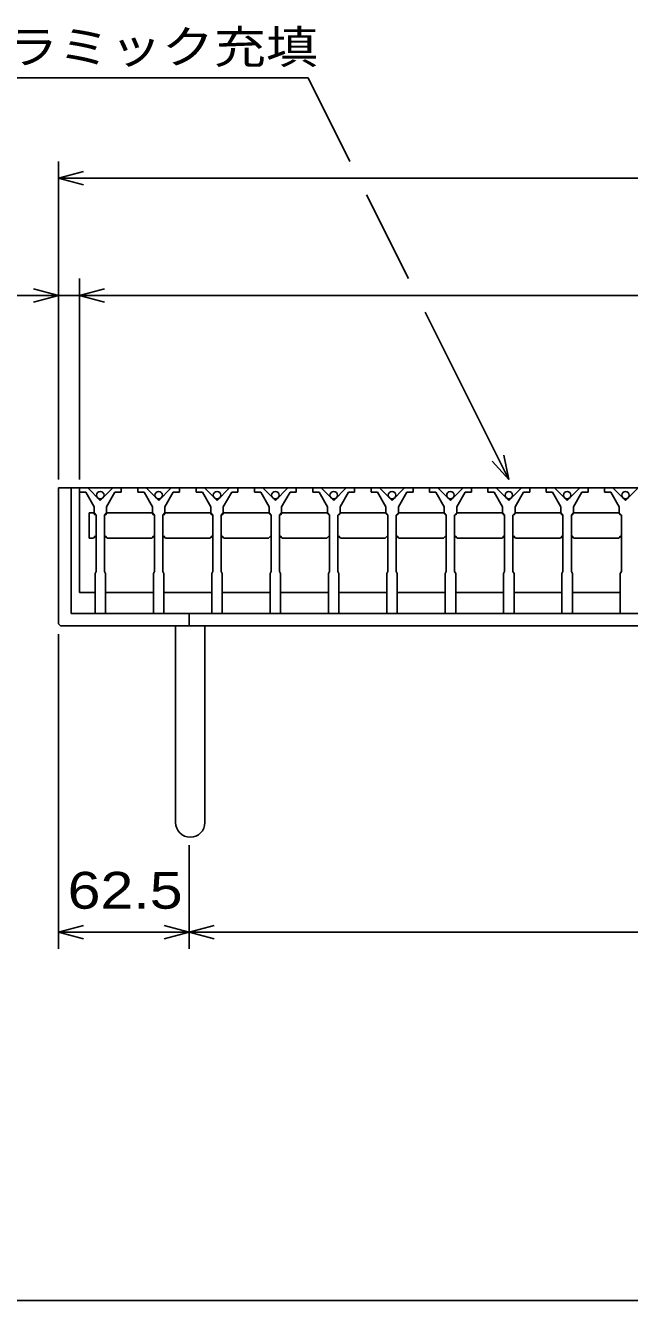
# Model space of a CAD drawing. Units: millimetres, scale not verified. Extents: x -4763 to 1379, y -3371 to 847.
# Drawn here: x -1071 to -782, y -913 to -303 of the extents above; entities that cross this region are included whole.
import ezdxf
from ezdxf.enums import TextEntityAlignment as Align

# ---------------------------------------------------------------- set-up
doc = ezdxf.new("R2010")
doc.units = ezdxf.units.MM
doc.header["$LTSCALE"] = 8
for name, color, linetype, lineweight in [('0_2', 150, 'Continuous', 25), ('16', 3, 'Continuous', 25), ('19', 6, 'Continuous', 25), ('22', 2, 'Continuous', 25)]:
    doc.layers.add(name, color=color, linetype=linetype, lineweight=lineweight)
doc.styles.add('ベクトル', font='')
doc.styles.get('ベクトル').set_extended_font_data('ベクトル')

msp = doc.modelspace()

# ---------------------------------------------------------------- linework, layer by layer
at = {"layer": '0_2'}
msp.add_line((1379.2, -912.8), (-1388.8, -912.8), dxfattribs=at)
at = {"layer": '16'}
for p, q in [((-1044.9, -524.3), (-1044.9, -526.3)), ((-1040.9, -524.3), (-1044.9, -524.3)), ((-1044.9, -524.3), (-439.9, -524.3)), ((-1044.9, -524.3), (-1044.9, -574.3)), ((-1044.9, -526.3), (-1041.9, -526.3)), ((-1041.9, -526.3), (-1037.9, -533.3)), ((-1034.9, -530.3), (-1040.9, -524.3)), ((-1028.9, -524.3), (-1034.9, -530.3)), ((-1031.9, -533.3), (-1027.9, -526.3)), ((-1024.9, -524.3), (-1028.9, -524.3)), ((-1027.9, -526.3), (-1024.9, -526.3)), ((-1024.9, -526.3), (-1024.9, -524.3)), ((-1017, -524.3), (-1017, -526.3)), ((-1013, -524.3), (-1017, -524.3)), ((-1017, -526.3), (-1014, -526.3)), ((-1014, -526.3), (-1010, -533.3)), ((-1007, -530.3), (-1013, -524.3)), ((-1001, -524.3), (-1007, -530.3)), ((-1004, -533.3), (-1000, -526.3)), ((-997, -524.3), (-1001, -524.3)), ((-1000, -526.3), (-997, -526.3)), ((-997, -526.3), (-997, -524.3)), ((-989.1, -524.3), (-989.1, -526.3)), ((-985.1, -524.3), (-989.1, -524.3)), ((-989.1, -526.3), (-986.1, -526.3)), ((-986.1, -526.3), (-982.1, -533.3)), ((-979.1, -530.3), (-985.1, -524.3)), ((-973.1, -524.3), (-979.1, -530.3)), ((-976.1, -533.3), (-972.1, -526.3)), ((-969.1, -524.3), (-973.1, -524.3)), ((-972.1, -526.3), (-969.1, -526.3)), ((-969.1, -526.3), (-969.1, -524.3)), ((-961.2, -524.3), (-961.2, -526.3)), ((-957.2, -524.3), (-961.2, -524.3)), ((-961.2, -526.3), (-958.2, -526.3)), ((-958.2, -526.3), (-954.2, -533.3)), ((-951.2, -530.3), (-957.2, -524.3)), ((-945.2, -524.3), (-951.2, -530.3)), ((-948.2, -533.3), (-944.2, -526.3)), ((-941.2, -524.3), (-945.2, -524.3)), ((-944.2, -526.3), (-941.2, -526.3)), ((-941.2, -526.3), (-941.2, -524.3)), ((-933.3, -524.3), (-933.3, -526.3)), ((-929.3, -524.3), (-933.3, -524.3)), ((-933.3, -526.3), (-930.3, -526.3)), ((-930.3, -526.3), (-926.3, -533.3)), ((-923.3, -530.3), (-929.3, -524.3)), ((-917.3, -524.3), (-923.3, -530.3)), ((-920.3, -533.3), (-916.3, -526.3)), ((-913.3, -524.3), (-917.3, -524.3)), ((-916.3, -526.3), (-913.3, -526.3)), ((-913.3, -526.3), (-913.3, -524.3)), ((-905.4, -524.3), (-905.4, -526.3)), ((-901.4, -524.3), (-905.4, -524.3)), ((-905.4, -526.3), (-902.4, -526.3)), ((-902.4, -526.3), (-898.4, -533.3)), ((-895.4, -530.3), (-901.4, -524.3)), ((-889.4, -524.3), (-895.4, -530.3)), ((-892.4, -533.3), (-888.4, -526.3)), ((-885.4, -524.3), (-889.4, -524.3)), ((-888.4, -526.3), (-885.4, -526.3)), ((-885.4, -526.3), (-885.4, -524.3)), ((-877.5, -524.3), (-877.5, -526.3)), ((-873.5, -524.3), (-877.5, -524.3)), ((-877.5, -526.3), (-874.5, -526.3)), ((-874.5, -526.3), (-870.5, -533.3)), ((-867.5, -530.3), (-873.5, -524.3)), ((-861.5, -524.3), (-867.5, -530.3)), ((-864.5, -533.3), (-860.5, -526.3)), ((-857.5, -524.3), (-861.5, -524.3)), ((-860.5, -526.3), (-857.5, -526.3)), ((-857.5, -526.3), (-857.5, -524.3)), ((-849.6, -524.3), (-849.6, -526.3)), ((-845.6, -524.3), (-849.6, -524.3)), ((-849.6, -526.3), (-846.6, -526.3)), ((-846.6, -526.3), (-842.6, -533.3)), ((-839.6, -530.3), (-845.6, -524.3)), ((-833.6, -524.3), (-839.6, -530.3)), ((-836.6, -533.3), (-832.6, -526.3)), ((-829.6, -524.3), (-833.6, -524.3)), ((-832.6, -526.3), (-829.6, -526.3)), ((-829.6, -526.3), (-829.6, -524.3)), ((-821.7, -524.3), (-821.7, -526.3)), ((-817.7, -524.3), (-821.7, -524.3)), ((-821.7, -526.3), (-818.7, -526.3)), ((-818.7, -526.3), (-814.7, -533.3)), ((-811.7, -530.3), (-817.7, -524.3)), ((-805.7, -524.3), (-811.7, -530.3)), ((-808.7, -533.3), (-804.7, -526.3)), ((-801.7, -524.3), (-805.7, -524.3)), ((-804.7, -526.3), (-801.7, -526.3)), ((-801.7, -526.3), (-801.7, -524.3)), ((-793.8, -524.3), (-793.8, -526.3)), ((-789.8, -524.3), (-793.8, -524.3)), ((-793.8, -526.3), (-790.8, -526.3)), ((-790.8, -526.3), (-786.8, -533.3)), ((-783.8, -530.3), (-789.8, -524.3)), ((-777.8, -524.3), (-783.8, -530.3)), ((-1038.15, -536.3), (-1040.15, -536.3)), ((-1040.15, -536.3), (-1040.15, -548.3)), ((-1037.15, -537.3), (-1038.15, -536.3)), ((-1037.9, -533.3), (-1037.9, -536.3)), ((-1037.9, -536.3), (-1036.9, -537.3)), ((-1032.9, -537.3), (-1031.9, -536.3)), ((-1032.65, -537.3), (-1031.65, -536.3)), ((-1031.9, -536.3), (-1031.9, -533.3)), ((-1031.65, -536.3), (-1010.25, -536.3)), ((-1010.25, -536.3), (-1009.25, -537.3)), ((-1010, -533.3), (-1010, -536.3)), ((-1010, -536.3), (-1009, -537.3)), ((-1005, -537.3), (-1004, -536.3)), ((-1004.75, -537.3), (-1003.75, -536.3)), ((-1004, -536.3), (-1004, -533.3)), ((-1003.75, -536.3), (-982.35, -536.3)), ((-982.35, -536.3), (-981.35, -537.3)), ((-982.1, -533.3), (-982.1, -536.3)), ((-982.1, -536.3), (-981.1, -537.3)), ((-977.1, -537.3), (-976.1, -536.3)), ((-976.85, -537.3), (-975.85, -536.3)), ((-976.1, -536.3), (-976.1, -533.3)), ((-975.85, -536.3), (-954.45, -536.3)), ((-954.45, -536.3), (-953.45, -537.3)), ((-954.2, -533.3), (-954.2, -536.3)), ((-954.2, -536.3), (-953.2, -537.3)), ((-949.2, -537.3), (-948.2, -536.3)), ((-948.95, -537.3), (-947.95, -536.3)), ((-948.2, -536.3), (-948.2, -533.3)), ((-947.95, -536.3), (-926.55, -536.3)), ((-926.55, -536.3), (-925.55, -537.3)), ((-926.3, -533.3), (-926.3, -536.3)), ((-926.3, -536.3), (-925.3, -537.3)), ((-921.3, -537.3), (-920.3, -536.3)), ((-921.05, -537.3), (-920.05, -536.3)), ((-920.3, -536.3), (-920.3, -533.3)), ((-920.05, -536.3), (-898.65, -536.3)), ((-898.65, -536.3), (-897.65, -537.3)), ((-898.4, -533.3), (-898.4, -536.3)), ((-898.4, -536.3), (-897.4, -537.3)), ((-893.4, -537.3), (-892.4, -536.3)), ((-893.15, -537.3), (-892.15, -536.3)), ((-892.4, -536.3), (-892.4, -533.3)), ((-892.15, -536.3), (-870.75, -536.3)), ((-870.75, -536.3), (-869.75, -537.3)), ((-870.5, -533.3), (-870.5, -536.3)), ((-870.5, -536.3), (-869.5, -537.3)), ((-865.5, -537.3), (-864.5, -536.3)), ((-865.25, -537.3), (-864.25, -536.3)), ((-864.5, -536.3), (-864.5, -533.3)), ((-864.25, -536.3), (-842.85, -536.3)), ((-842.85, -536.3), (-841.85, -537.3)), ((-842.6, -533.3), (-842.6, -536.3)), ((-842.6, -536.3), (-841.6, -537.3)), ((-837.6, -537.3), (-836.6, -536.3)), ((-837.35, -537.3), (-836.35, -536.3)), ((-836.6, -536.3), (-836.6, -533.3)), ((-836.35, -536.3), (-814.95, -536.3)), ((-814.95, -536.3), (-813.95, -537.3)), ((-814.7, -533.3), (-814.7, -536.3)), ((-814.7, -536.3), (-813.7, -537.3)), ((-809.7, -537.3), (-808.7, -536.3)), ((-809.45, -537.3), (-808.45, -536.3)), ((-808.7, -536.3), (-808.7, -533.3)), ((-808.45, -536.3), (-787.05, -536.3)), ((-787.05, -536.3), (-786.05, -537.3)), ((-786.8, -533.3), (-786.8, -536.3)), ((-786.8, -536.3), (-785.8, -537.3)), ((-1036.9, -537.3), (-1036.9, -564.3)), ((-1032.9, -564.3), (-1032.9, -537.3)), ((-1009, -537.3), (-1009, -564.3)), ((-1005, -564.3), (-1005, -537.3)), ((-981.1, -537.3), (-981.1, -564.3)), ((-977.1, -564.3), (-977.1, -537.3)), ((-953.2, -537.3), (-953.2, -564.3)), ((-949.2, -564.3), (-949.2, -537.3)), ((-925.3, -537.3), (-925.3, -564.3)), ((-921.3, -564.3), (-921.3, -537.3)), ((-897.4, -537.3), (-897.4, -564.3)), ((-893.4, -564.3), (-893.4, -537.3)), ((-869.5, -537.3), (-869.5, -564.3)), ((-865.5, -564.3), (-865.5, -537.3)), ((-841.6, -537.3), (-841.6, -564.3)), ((-837.6, -564.3), (-837.6, -537.3)), ((-813.7, -537.3), (-813.7, -564.3)), ((-809.7, -564.3), (-809.7, -537.3)), ((-785.8, -537.3), (-785.8, -564.3)), ((-1040.15, -548.3), (-1038.15, -548.3)), ((-1038.15, -548.3), (-1037.15, -547.3)), ((-1031.65, -548.3), (-1032.65, -547.3)), ((-1010.25, -548.3), (-1031.65, -548.3)), ((-1009.25, -547.3), (-1010.25, -548.3)), ((-1003.75, -548.3), (-1004.75, -547.3)), ((-982.35, -548.3), (-1003.75, -548.3)), ((-981.35, -547.3), (-982.35, -548.3)), ((-975.85, -548.3), (-976.85, -547.3)), ((-954.45, -548.3), (-975.85, -548.3)), ((-953.45, -547.3), (-954.45, -548.3)), ((-947.95, -548.3), (-948.95, -547.3)), ((-926.55, -548.3), (-947.95, -548.3)), ((-925.55, -547.3), (-926.55, -548.3)), ((-920.05, -548.3), (-921.05, -547.3)), ((-898.65, -548.3), (-920.05, -548.3)), ((-897.65, -547.3), (-898.65, -548.3)), ((-892.15, -548.3), (-893.15, -547.3)), ((-870.75, -548.3), (-892.15, -548.3)), ((-869.75, -547.3), (-870.75, -548.3)), ((-864.25, -548.3), (-865.25, -547.3)), ((-842.85, -548.3), (-864.25, -548.3)), ((-841.85, -547.3), (-842.85, -548.3)), ((-836.35, -548.3), (-837.35, -547.3)), ((-814.95, -548.3), (-836.35, -548.3)), ((-813.95, -547.3), (-814.95, -548.3)), ((-808.45, -548.3), (-809.45, -547.3)), ((-787.05, -548.3), (-808.45, -548.3)), ((-786.05, -547.3), (-787.05, -548.3)), ((-1036.9, -564.3), (-1037.4, -565.3)), ((-1037.4, -565.3), (-1037.4, -584.3)), ((-1032.4, -565.3), (-1032.9, -564.3)), ((-1032.4, -584.3), (-1032.4, -565.3)), ((-1009, -564.3), (-1009.5, -565.3)), ((-1009.5, -565.3), (-1009.5, -584.3)), ((-1004.5, -565.3), (-1005, -564.3)), ((-1004.5, -584.3), (-1004.5, -565.3)), ((-981.1, -564.3), (-981.6, -565.3)), ((-981.6, -565.3), (-981.6, -584.3)), ((-976.6, -565.3), (-977.1, -564.3)), ((-976.6, -584.3), (-976.6, -565.3)), ((-953.2, -564.3), (-953.7, -565.3)), ((-953.7, -565.3), (-953.7, -584.3)), ((-948.7, -565.3), (-949.2, -564.3)), ((-948.7, -584.3), (-948.7, -565.3)), ((-925.3, -564.3), (-925.8, -565.3)), ((-925.8, -565.3), (-925.8, -584.3)), ((-920.8, -565.3), (-921.3, -564.3)), ((-920.8, -584.3), (-920.8, -565.3)), ((-897.4, -564.3), (-897.9, -565.3)), ((-897.9, -565.3), (-897.9, -584.3)), ((-892.9, -565.3), (-893.4, -564.3)), ((-892.9, -584.3), (-892.9, -565.3)), ((-869.5, -564.3), (-870, -565.3)), ((-870, -565.3), (-870, -584.3)), ((-865, -565.3), (-865.5, -564.3)), ((-865, -584.3), (-865, -565.3)), ((-841.6, -564.3), (-842.1, -565.3)), ((-842.1, -565.3), (-842.1, -584.3)), ((-837.1, -565.3), (-837.6, -564.3)), ((-837.1, -584.3), (-837.1, -565.3)), ((-813.7, -564.3), (-814.2, -565.3)), ((-814.2, -565.3), (-814.2, -584.3)), ((-809.2, -565.3), (-809.7, -564.3)), ((-809.2, -584.3), (-809.2, -565.3)), ((-785.8, -564.3), (-786.3, -565.3)), ((-786.3, -565.3), (-786.3, -584.3)), ((-1044.9, -574.3), (-1037.4, -574.3)), ((-1032.4, -574.3), (-1009.5, -574.3)), ((-1004.5, -574.3), (-981.6, -574.3)), ((-976.6, -574.3), (-953.7, -574.3)), ((-948.7, -574.3), (-925.8, -574.3)), ((-920.8, -574.3), (-897.9, -574.3)), ((-892.9, -574.3), (-870, -574.3)), ((-865, -574.3), (-842.1, -574.3)), ((-837.1, -574.3), (-814.2, -574.3)), ((-809.2, -574.3), (-786.3, -574.3)), ((-1037.4, -584.3), (-1032.4, -584.3)), ((-1009.5, -584.3), (-1004.5, -584.3)), ((-981.6, -584.3), (-976.6, -584.3)), ((-953.7, -584.3), (-948.7, -584.3)), ((-925.8, -584.3), (-920.8, -584.3)), ((-897.9, -584.3), (-892.9, -584.3)), ((-870, -584.3), (-865, -584.3)), ((-842.1, -584.3), (-837.1, -584.3)), ((-814.2, -584.3), (-809.2, -584.3)), ((-786.3, -584.3), (-781.3, -584.3))]:
    msp.add_line(p, q, dxfattribs=at)
for centre in [(-1034.9, -527.8), (-1007, -527.8), (-979.1, -527.8), (-951.2, -527.8), (-923.3, -527.8), (-895.4, -527.8), (-867.5, -527.8), (-839.6, -527.8), (-811.7, -527.8), (-783.8, -527.8)]:
    msp.add_circle(centre, 1.8, dxfattribs=at)
at = {"layer": '19'}
for p, q in [((-1044.9, -524.3), (-1054.9, -524.3)), ((-1054.9, -524.3), (-1054.9, -589.3)), ((-1048.9, -584.3), (-1048.9, -524.3)), ((-435.9, -584.3), (-1048.9, -584.3)), ((-992.4, -590.3), (-992.4, -584.3)), ((-1054.9, -589.3), (-1053.9, -590.3)), ((-1053.9, -590.3), (-430.9, -590.3)), ((-998.9, -590.3), (-998.9, -684.3)), ((-984.9, -684.3), (-984.9, -590.3))]:
    msp.add_line(p, q, dxfattribs=at)
msp.add_arc((-991.9, -684.3), 7, 180, 0, dxfattribs=at)
at = {"layer": '22', "color": 4}
for p, q in [((-1111.6, -328.3), (-935.6, -328.3)), ((-915.6, -368.3), (-935.6, -328.3)), ((-1054.9, -520.3), (-1054.9, -368.3)), ((-1054.9, -376.3), (-1042.9, -373.1)), ((-1042.9, -379.5), (-1054.9, -376.3)), ((-1054.9, -376.3), (-429.9, -376.3)), ((-887.6, -424.3), (-907.6, -384.3)), ((-1054.9, -520.3), (-1054.9, -424.3)), ((-1044.9, -520.3), (-1044.9, -424.3)), ((-1110.9, -432.3), (-1054.9, -432.3)), ((-1054.9, -432.3), (-1066.9, -429.1)), ((-1066.9, -435.5), (-1054.9, -432.3)), ((-1054.9, -432.3), (-1044.9, -432.3)), ((-1044.9, -432.3), (-1032.9, -429.1)), ((-1032.9, -435.5), (-1044.9, -432.3)), ((-1044.9, -432.3), (-439.9, -432.3)), ((-839.6, -520.3), (-879.6, -440.3)), ((-839.6, -520.3), (-847.6, -511.5)), ((-839.6, -520.3), (-842, -508.62)), ((-1054.9, -744.7), (-1054.9, -594.3)), ((-992.4, -744.7), (-992.4, -695.1)), ((-1054.9, -736.7), (-1042.9, -733.5)), ((-1042.9, -739.9), (-1054.9, -736.7)), ((-1054.9, -736.7), (-992.4, -736.7)), ((-992.4, -736.7), (-1004.4, -733.5)), ((-1004.4, -739.9), (-992.4, -736.7)), ((-992.4, -736.7), (-980.4, -733.5)), ((-980.4, -739.9), (-992.4, -736.7)), ((-992.4, -736.7), (-492.4, -736.7))]:
    msp.add_line(p, q, dxfattribs=at)

# ---------------------------------------------------------------- texts
at = {"layer": '22', "style": 'ベクトル'}
for s, height, width, p in [('セラミック充填', 15.84, 1.15, (-1104.8, -313.5)), ('62.5', 17.6, 1.2, (-1050.514, -716.7))]:
    msp.add_text(s, height=height, dxfattribs=dict(at, width=width)).set_placement(p, align=Align.MIDDLE_LEFT)

doc.saveas('drawing.dxf')
